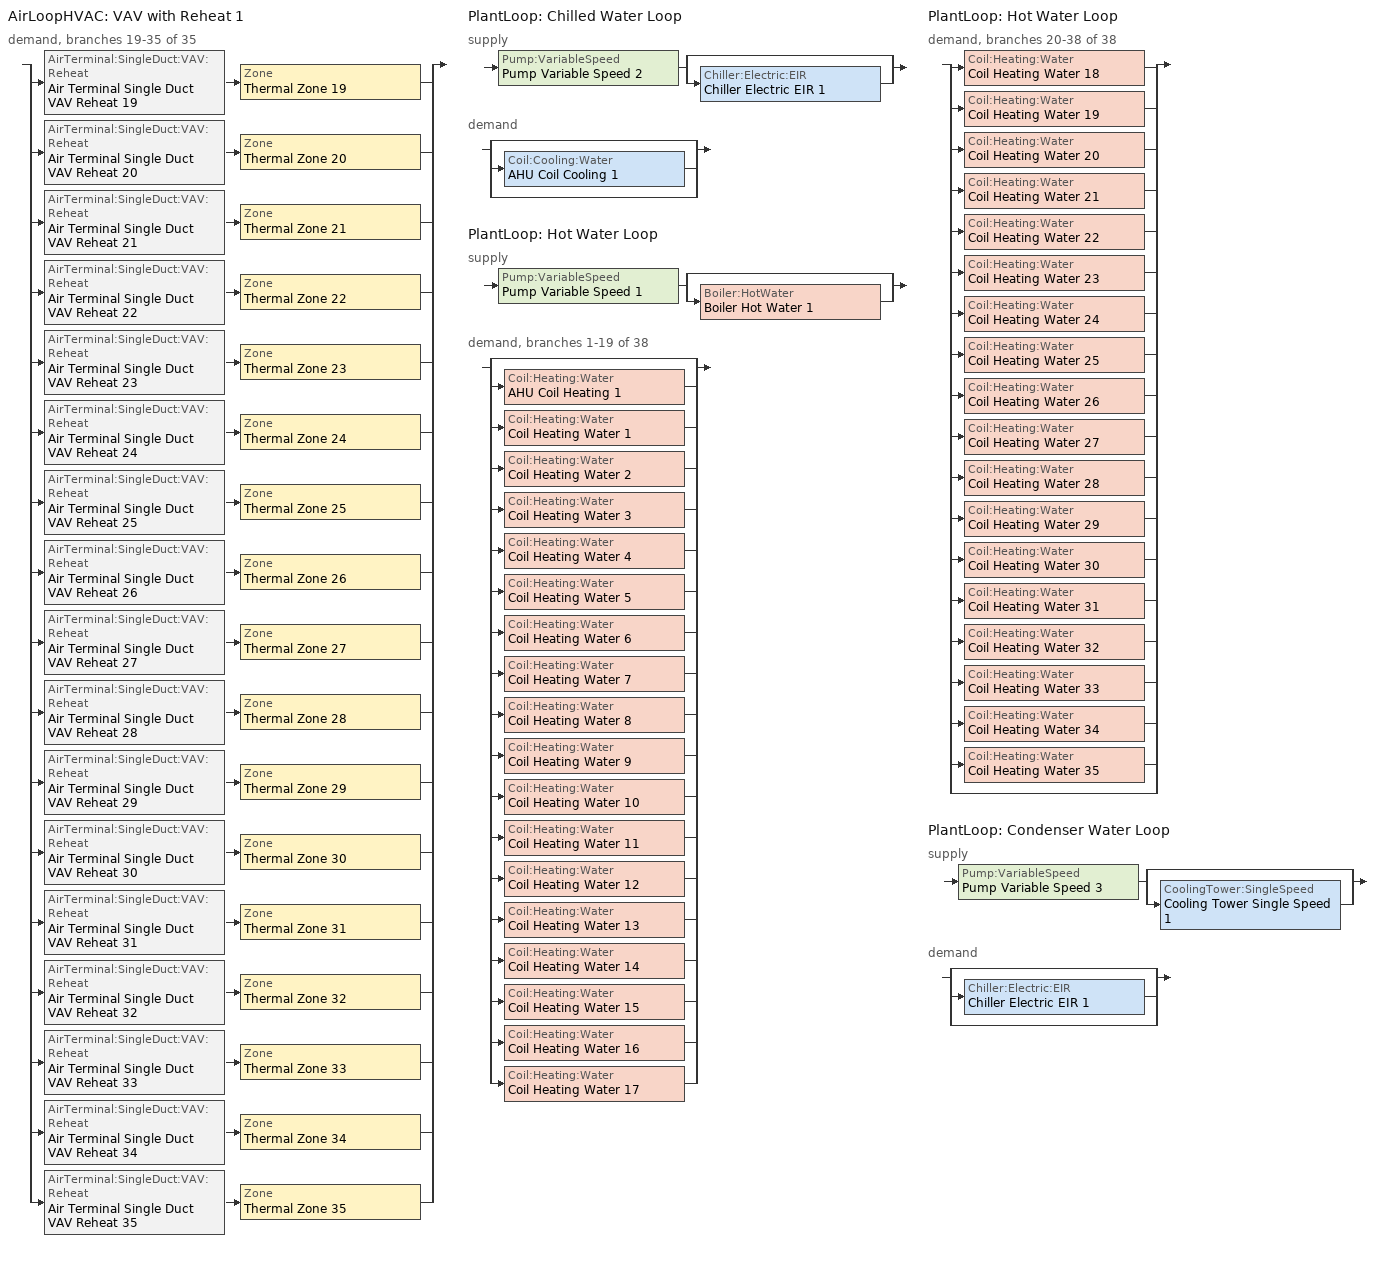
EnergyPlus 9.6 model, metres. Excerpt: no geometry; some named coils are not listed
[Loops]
AirLoopHVAC 'VAV with Reheat 1'
 demand, branches 19-35 of 35: split
  | AirTerminal:SingleDuct:VAV:Reheat 'Air Terminal Single Duct VAV Reheat 19' > Zone 'Thermal Zone 19'
  | AirTerminal:SingleDuct:VAV:Reheat 'Air Terminal Single Duct VAV Reheat 20' > Zone 'Thermal Zone 20'
  | AirTerminal:SingleDuct:VAV:Reheat 'Air Terminal Single Duct VAV Reheat 21' > Zone 'Thermal Zone 21'
  | AirTerminal:SingleDuct:VAV:Reheat 'Air Terminal Single Duct VAV Reheat 22' > Zone 'Thermal Zone 22'
  | AirTerminal:SingleDuct:VAV:Reheat 'Air Terminal Single Duct VAV Reheat 23' > Zone 'Thermal Zone 23'
  | AirTerminal:SingleDuct:VAV:Reheat 'Air Terminal Single Duct VAV Reheat 24' > Zone 'Thermal Zone 24'
  | AirTerminal:SingleDuct:VAV:Reheat 'Air Terminal Single Duct VAV Reheat 25' > Zone 'Thermal Zone 25'
  | AirTerminal:SingleDuct:VAV:Reheat 'Air Terminal Single Duct VAV Reheat 26' > Zone 'Thermal Zone 26'
  | AirTerminal:SingleDuct:VAV:Reheat 'Air Terminal Single Duct VAV Reheat 27' > Zone 'Thermal Zone 27'
  | AirTerminal:SingleDuct:VAV:Reheat 'Air Terminal Single Duct VAV Reheat 28' > Zone 'Thermal Zone 28'
  | AirTerminal:SingleDuct:VAV:Reheat 'Air Terminal Single Duct VAV Reheat 29' > Zone 'Thermal Zone 29'
  | AirTerminal:SingleDuct:VAV:Reheat 'Air Terminal Single Duct VAV Reheat 30' > Zone 'Thermal Zone 30'
  | AirTerminal:SingleDuct:VAV:Reheat 'Air Terminal Single Duct VAV Reheat 31' > Zone 'Thermal Zone 31'
  | AirTerminal:SingleDuct:VAV:Reheat 'Air Terminal Single Duct VAV Reheat 32' > Zone 'Thermal Zone 32'
  | AirTerminal:SingleDuct:VAV:Reheat 'Air Terminal Single Duct VAV Reheat 33' > Zone 'Thermal Zone 33'
  | AirTerminal:SingleDuct:VAV:Reheat 'Air Terminal Single Duct VAV Reheat 34' > Zone 'Thermal Zone 34'
  | AirTerminal:SingleDuct:VAV:Reheat 'Air Terminal Single Duct VAV Reheat 35' > Zone 'Thermal Zone 35'
PlantLoop 'Chilled Water Loop'
 supply: Pump:VariableSpeed 'Pump Variable Speed 2' > split
  | bypass
  | Chiller:Electric:EIR 'Chiller Electric EIR 1'
 demand: split
  | bypass
  | Coil:Cooling:Water 'AHU Coil Cooling 1'
  | bypass
PlantLoop 'Hot Water Loop'
 supply: Pump:VariableSpeed 'Pump Variable Speed 1' > split
  | bypass
  | Boiler:HotWater 'Boiler Hot Water 1'
 demand, branches 1-19 of 38: split
  | bypass
  | Coil:Heating:Water 'AHU Coil Heating 1'
  | Coil:Heating:Water 'Coil Heating Water 1'
  | Coil:Heating:Water 'Coil Heating Water 2'
  | Coil:Heating:Water 'Coil Heating Water 3'
  | Coil:Heating:Water 'Coil Heating Water 4'
  | Coil:Heating:Water 'Coil Heating Water 5'
  | Coil:Heating:Water 'Coil Heating Water 6'
  | Coil:Heating:Water 'Coil Heating Water 7'
  | Coil:Heating:Water 'Coil Heating Water 8'
  | Coil:Heating:Water 'Coil Heating Water 9'
  | Coil:Heating:Water 'Coil Heating Water 10'
  | Coil:Heating:Water 'Coil Heating Water 11'
  | Coil:Heating:Water 'Coil Heating Water 12'
  | Coil:Heating:Water 'Coil Heating Water 13'
  | Coil:Heating:Water 'Coil Heating Water 14'
  | Coil:Heating:Water 'Coil Heating Water 15'
  | Coil:Heating:Water 'Coil Heating Water 16'
  | Coil:Heating:Water 'Coil Heating Water 17'
PlantLoop 'Hot Water Loop'
 demand, branches 20-38 of 38: split
  | Coil:Heating:Water 'Coil Heating Water 18'
  | Coil:Heating:Water 'Coil Heating Water 19'
  | Coil:Heating:Water 'Coil Heating Water 20'
  | Coil:Heating:Water 'Coil Heating Water 21'
  | Coil:Heating:Water 'Coil Heating Water 22'
  | Coil:Heating:Water 'Coil Heating Water 23'
  | Coil:Heating:Water 'Coil Heating Water 24'
  | Coil:Heating:Water 'Coil Heating Water 25'
  | Coil:Heating:Water 'Coil Heating Water 26'
  | Coil:Heating:Water 'Coil Heating Water 27'
  | Coil:Heating:Water 'Coil Heating Water 28'
  | Coil:Heating:Water 'Coil Heating Water 29'
  | Coil:Heating:Water 'Coil Heating Water 30'
  | Coil:Heating:Water 'Coil Heating Water 31'
  | Coil:Heating:Water 'Coil Heating Water 32'
  | Coil:Heating:Water 'Coil Heating Water 33'
  | Coil:Heating:Water 'Coil Heating Water 34'
  | Coil:Heating:Water 'Coil Heating Water 35'
  | bypass
PlantLoop 'Condenser Water Loop'
 supply: Pump:VariableSpeed 'Pump Variable Speed 3' > split
  | bypass
  | CoolingTower:SingleSpeed 'Cooling Tower Single Speed 1'
 demand: split
  | bypass
  | Chiller:Electric:EIR 'Chiller Electric EIR 1'
  | bypass
[Coil:Heating:Water] Availability Schedule=Always On Discrete; U-Factor Times Area Value W/K=Autosize; Maximum Water Flow Rate m3/s=Autosize; Performance Input Method=UFactorTimesAreaAndDesignWaterFlowRate; Rated Capacity W=Autosize; Rated Inlet Water Temperature C=82.2; Rated Inlet Air Temperature C=16.6; Rated Outlet Water Temperature C=71.1; Rated Outlet Air Temperature C=32.2; Rated Ratio for Air and Water Convection=0.5
Coil Heating Water 1; Coil Heating Water 2; Coil Heating Water 3; Coil Heating Water 4; Coil Heating Water 5; Coil Heating Water 6; Coil Heating Water 7; Coil Heating Water 8; Coil Heating Water 9; Coil Heating Water 10; Coil Heating Water 11; Coil Heating Water 12; Coil Heating Water 13; Coil Heating Water 14; Coil Heating Water 15; Coil Heating Water 16; Coil Heating Water 17; Coil Heating Water 18; Coil Heating Water 19; Coil Heating Water 20; Coil Heating Water 21; Coil Heating Water 22; Coil Heating Water 23; Coil Heating Water 24; Coil Heating Water 25; Coil Heating Water 26; Coil Heating Water 27; Coil Heating Water 28; Coil Heating Water 29; Coil Heating Water 30; Coil Heating Water 31; Coil Heating Water 32; Coil Heating Water 33; Coil Heating Water 34; Coil Heating Water 35
[SetpointManager:Scheduled] Control Variable=Temperature
Name | Schedule | Setpoint Node or NodeList
Setpoint Manager Scheduled Chilled Water Duck | Chilled_Water_Temperature | Node Chilled Water Deck Supply
Setpoint Manager Scheduled Hot Water Duck | Hot_Water_Temperature | Node Hot Water Deck Supply
[ZoneControl:Thermostat] Temperature Difference Between Cutout And Setpoint deltaC=0
Name | Zone or ZoneList | Control Type Schedule | Control 1
Thermal Zone 19 Thermostat | Thermal Zone 19 | Thermal Zone 19 Thermostat Schedule | Thermostat Setpoint Dual Setpoint 19
Thermal Zone 20 Thermostat | Thermal Zone 20 | Thermal Zone 20 Thermostat Schedule | Thermostat Setpoint Dual Setpoint 20
Thermal Zone 21 Thermostat | Thermal Zone 21 | Thermal Zone 21 Thermostat Schedule | Thermostat Setpoint Dual Setpoint 21
Thermal Zone 22 Thermostat | Thermal Zone 22 | Thermal Zone 22 Thermostat Schedule | Thermostat Setpoint Dual Setpoint 22
Thermal Zone 23 Thermostat | Thermal Zone 23 | Thermal Zone 23 Thermostat Schedule | Thermostat Setpoint Dual Setpoint 23
Thermal Zone 24 Thermostat | Thermal Zone 24 | Thermal Zone 24 Thermostat Schedule | Thermostat Setpoint Dual Setpoint 24
Thermal Zone 25 Thermostat | Thermal Zone 25 | Thermal Zone 25 Thermostat Schedule | Thermostat Setpoint Dual Setpoint 25
Thermal Zone 26 Thermostat | Thermal Zone 26 | Thermal Zone 26 Thermostat Schedule | Thermostat Setpoint Dual Setpoint 26
Thermal Zone 27 Thermostat | Thermal Zone 27 | Thermal Zone 27 Thermostat Schedule | Thermostat Setpoint Dual Setpoint 27
Thermal Zone 28 Thermostat | Thermal Zone 28 | Thermal Zone 28 Thermostat Schedule | Thermostat Setpoint Dual Setpoint 28
Thermal Zone 29 Thermostat | Thermal Zone 29 | Thermal Zone 29 Thermostat Schedule | Thermostat Setpoint Dual Setpoint 29
Thermal Zone 30 Thermostat | Thermal Zone 30 | Thermal Zone 30 Thermostat Schedule | Thermostat Setpoint Dual Setpoint 30
Thermal Zone 31 Thermostat | Thermal Zone 31 | Thermal Zone 31 Thermostat Schedule | Thermostat Setpoint Dual Setpoint 31
Thermal Zone 32 Thermostat | Thermal Zone 32 | Thermal Zone 32 Thermostat Schedule | Thermostat Setpoint Dual Setpoint 32
Thermal Zone 33 Thermostat | Thermal Zone 33 | Thermal Zone 33 Thermostat Schedule | Thermostat Setpoint Dual Setpoint 33
Thermal Zone 34 Thermostat | Thermal Zone 34 | Thermal Zone 34 Thermostat Schedule | Thermostat Setpoint Dual Setpoint 34
Thermal Zone 35 Thermostat | Thermal Zone 35 | Thermal Zone 35 Thermostat Schedule | Thermostat Setpoint Dual Setpoint 35
[ThermostatSetpoint:DualSetpoint]
Name | Heating Setpoint Temperature Schedule | Cooling Setpoint Temperature Schedule
Thermostat Setpoint Dual Setpoint 19 | HtgSetp 19 | ClgSetp 19
Thermostat Setpoint Dual Setpoint 20 | HtgSetp 20 | ClgSetp 20
Thermostat Setpoint Dual Setpoint 21 | HtgSetp 21 | ClgSetp 21
Thermostat Setpoint Dual Setpoint 22 | HtgSetp 22 | ClgSetp 22
Thermostat Setpoint Dual Setpoint 23 | HtgSetp 23 | ClgSetp 23
Thermostat Setpoint Dual Setpoint 24 | HtgSetp 24 | ClgSetp 24
Thermostat Setpoint Dual Setpoint 25 | HtgSetp 25 | ClgSetp 25
Thermostat Setpoint Dual Setpoint 26 | HtgSetp 26 | ClgSetp 26
Thermostat Setpoint Dual Setpoint 27 | HtgSetp 27 | ClgSetp 27
Thermostat Setpoint Dual Setpoint 28 | HtgSetp 28 | ClgSetp 28
Thermostat Setpoint Dual Setpoint 29 | HtgSetp 29 | ClgSetp 29
Thermostat Setpoint Dual Setpoint 30 | HtgSetp 30 | ClgSetp 30
Thermostat Setpoint Dual Setpoint 31 | HtgSetp 31 | ClgSetp 31
Thermostat Setpoint Dual Setpoint 32 | HtgSetp 32 | ClgSetp 32
Thermostat Setpoint Dual Setpoint 33 | HtgSetp 33 | ClgSetp 33
Thermostat Setpoint Dual Setpoint 34 | HtgSetp 34 | ClgSetp 34
Thermostat Setpoint Dual Setpoint 35 | HtgSetp 35 | ClgSetp 35
[AirTerminal:SingleDuct:VAV:Reheat] Availability Schedule=Always On Discrete; Maximum Air Flow Rate m3/s=Autosize; Zone Minimum Air Flow Input Method=Constant; Constant Minimum Air Flow Fraction=0.3; Fixed Minimum Air Flow Rate m3/s=0; Maximum Hot Water or Steam Flow Rate m3/s=Autosize; Minimum Hot Water or Steam Flow Rate m3/s=0; Convergence Tolerance=0.001; Damper Heating Action=Normal; Maximum Flow per Zone Floor Area During Reheat m3/s-m2=Autocalculate; Maximum Flow Fraction During Reheat=Autocalculate; Maximum Reheat Air Temperature C=35
Name | Reheat Coil
Air Terminal Single Duct VAV Reheat 19 | Coil Heating Water 19
Air Terminal Single Duct VAV Reheat 20 | Coil Heating Water 20
Air Terminal Single Duct VAV Reheat 21 | Coil Heating Water 21
Air Terminal Single Duct VAV Reheat 22 | Coil Heating Water 22
Air Terminal Single Duct VAV Reheat 23 | Coil Heating Water 23
Air Terminal Single Duct VAV Reheat 24 | Coil Heating Water 24
Air Terminal Single Duct VAV Reheat 25 | Coil Heating Water 25
Air Terminal Single Duct VAV Reheat 26 | Coil Heating Water 26
Air Terminal Single Duct VAV Reheat 27 | Coil Heating Water 27
Air Terminal Single Duct VAV Reheat 28 | Coil Heating Water 28
Air Terminal Single Duct VAV Reheat 29 | Coil Heating Water 29
Air Terminal Single Duct VAV Reheat 30 | Coil Heating Water 30
Air Terminal Single Duct VAV Reheat 31 | Coil Heating Water 31
Air Terminal Single Duct VAV Reheat 32 | Coil Heating Water 32
Air Terminal Single Duct VAV Reheat 33 | Coil Heating Water 33
Air Terminal Single Duct VAV Reheat 34 | Coil Heating Water 34
Air Terminal Single Duct VAV Reheat 35 | Coil Heating Water 35
[Zone equipment]
Thermal Zone 19: Air Terminal Single Duct VAV Reheat 19
Thermal Zone 20: Air Terminal Single Duct VAV Reheat 20
Thermal Zone 21: Air Terminal Single Duct VAV Reheat 21
Thermal Zone 22: Air Terminal Single Duct VAV Reheat 22
Thermal Zone 23: Air Terminal Single Duct VAV Reheat 23
Thermal Zone 24: Air Terminal Single Duct VAV Reheat 24
Thermal Zone 25: Air Terminal Single Duct VAV Reheat 25
Thermal Zone 26: Air Terminal Single Duct VAV Reheat 26
Thermal Zone 27: Air Terminal Single Duct VAV Reheat 27
Thermal Zone 28: Air Terminal Single Duct VAV Reheat 28
Thermal Zone 29: Air Terminal Single Duct VAV Reheat 29
Thermal Zone 30: Air Terminal Single Duct VAV Reheat 30
Thermal Zone 31: Air Terminal Single Duct VAV Reheat 31
Thermal Zone 32: Air Terminal Single Duct VAV Reheat 32
Thermal Zone 33: Air Terminal Single Duct VAV Reheat 33
Thermal Zone 34: Air Terminal Single Duct VAV Reheat 34
Thermal Zone 35: Air Terminal Single Duct VAV Reheat 35
[Sizing:Zone] Zone Cooling Design Supply Air Temperature Input Method=SupplyAirTemperature; Zone Cooling Design Supply Air Temperature C=13; Zone Cooling Design Supply Air Temperature Difference deltaC=11.11; Zone Heating Design Supply Air Temperature Input Method=SupplyAirTemperature; Zone Heating Design Supply Air Temperature C=45; Zone Heating Design Supply Air Temperature Difference deltaC=11.11; Zone Cooling Design Supply Air Humidity Ratio kgWater/kgDryAir=0.0085; Zone Heating Design Supply Air Humidity Ratio kgWater/kgDryAir=0.008; Cooling Design Air Flow Method=DesignDay; Cooling Design Air Flow Rate m3/s=0; Cooling Minimum Air Flow per Zone Floor Area m3/s-m2=0.000762; Cooling Minimum Air Flow m3/s=0; Cooling Minimum Air Flow Fraction=0; Heating Design Air Flow Method=DesignDay; Heating Design Air Flow Rate m3/s=0; Heating Maximum Air Flow per Zone Floor Area m3/s-m2=0.002032; Heating Maximum Air Flow m3/s=0.141576; Heating Maximum Air Flow Fraction=0.3; Account for Dedicated Outdoor Air System=No
Name | Design Specification Outdoor Air Object
Thermal Zone 19 | Ventilation 19
Thermal Zone 20 | Ventilation 20
Thermal Zone 21 | Ventilation 21
Thermal Zone 22 | Ventilation 22
Thermal Zone 23 | Ventilation 23
Thermal Zone 24 | Ventilation 24
Thermal Zone 25 | Ventilation 25
Thermal Zone 26 | Ventilation 26
Thermal Zone 27 | Ventilation 27
Thermal Zone 28 | Ventilation 28
Thermal Zone 29 | Ventilation 29
Thermal Zone 30 | Ventilation 30
Thermal Zone 31 | Ventilation 31
Thermal Zone 32 | Ventilation 32
Thermal Zone 33 | Ventilation 33
Thermal Zone 34 | Ventilation 34
Thermal Zone 35 | Ventilation 35
[DesignSpecification:OutdoorAir] Outdoor Air Method=Sum; Outdoor Air Flow per Person m3/s-person=0; Outdoor Air Flow per Zone Floor Area m3/s-m2=0; Outdoor Air Flow per Zone m3/s=0; Outdoor Air Flow Air Changes per Hour 1/hr=1.2
Ventilation 19; Ventilation 20; Ventilation 21; Ventilation 22; Ventilation 23; Ventilation 24; Ventilation 25; Ventilation 26; Ventilation 27; Ventilation 28; Ventilation 29; Ventilation 30; Ventilation 31; Ventilation 32; Ventilation 33; Ventilation 34; Ventilation 35
[Chiller:Electric:EIR]
Chiller Electric EIR 1: Reference Capacity W=Autosize; Reference COP W/W=5.8; Reference Leaving Chilled Water Temperature C=6.67; Reference Entering Condenser Fluid Temperature C=29.4; Reference Chilled Water Flow Rate m3/s=Autosize; Reference Condenser Fluid Flow Rate m3/s=Autosize; Cooling Capacity Function of Temperature Curve=Curve Biquadratic 1; Electric Input to Cooling Output Ratio Function of Temperature Curve=Curve Biquadratic 2; Electric Input to Cooling Output Ratio Function of Part Load Ratio Curve=Curve Quadratic 1; Minimum Part Load Ratio=0.1; Maximum Part Load Ratio=1; Optimum Part Load Ratio=1; Minimum Unloading Ratio=0.2; Condenser Type=WaterCooled; Condenser Fan Power Ratio W/W=0; Fraction of Compressor Electric Consumption Rejected by Condenser=1; Leaving Chilled Water Lower Temperature Limit C=2; Chiller Flow Mode=NotModulated; Sizing Factor=1; Basin Heater Capacity W/K=0; Basin Heater Setpoint Temperature C=10; Condenser Heat Recovery Relative Capacity Fraction=1
[PlantEquipmentList]
Chilled Water Loop Cooling Equipment List: Chiller:Electric:EIR, Chiller Electric EIR 1
Hot Water Loop Heating Equipment List: Boiler:HotWater, Boiler Hot Water 1
Condenser Water Loop Cooling Equipment List: CoolingTower:SingleSpeed, Cooling Tower Single Speed 1
[PlantLoop] Fluid Type=Water; Load Distribution Scheme=Optimal; Plant Loop Demand Calculation Scheme=SingleSetpoint
Name | Plant Equipment Operation Scheme | Maximum Loop Temperature C | Minimum Loop Temperature C | Maximum Loop Flow Rate m3/s | Minimum Loop Flow Rate m3/s | Plant Loop Volume m3 | Maximum Loop Temperature | Minimum Loop Temperature | Maximum Loop Flow Rate | Minimum Loop Flow Rate | Plant Loop Volume
Chilled Water Loop | Chilled Water Loop Operation Schemes | 100 | 0 | Autosize | 0 | Autocalculate
Hot Water Loop | Hot Water Loop Operation Schemes |  |  |  |  |  | 100 | 0 | Autosize | 0 | Autocalculate
Condenser Water Loop | Condenser Water Loop Operation Schemes |  |  |  |  |  | 100 | 0 | Autosize | 0 | Autocalculate
[Sizing:Plant] Sizing Option=NonCoincident; Zone Timesteps in Averaging Window=1; Coincident Sizing Factor Mode=None
Name | Loop Type | Design Loop Exit Temperature C | Loop Design Temperature Difference deltaC | Design Loop Exit Temperature | Loop Design Temperature Difference
Chilled Water Loop | Cooling | 6 | 6.5
Hot Water Loop | Heating |  |  | 65 | 10
Condenser Water Loop | Condenser |  |  | 29.4 | 5.6
[Pump:VariableSpeed] Design Maximum Flow Rate m3/s=Autosize; Design Pump Head Pa=245000; Design Power Consumption W=Autosize; Fraction of Motor Inefficiencies to Fluid Stream=0; Coefficient 1 of the Part Load Performance Curve=0; Coefficient 2 of the Part Load Performance Curve=1; Coefficient 3 of the Part Load Performance Curve=0; Coefficient 4 of the Part Load Performance Curve=0; Pump Control Type=Intermittent; Skin Loss Radiative Fraction=0.5; Design Power Sizing Method=PowerPerFlowPerPressure; Design Minimum Flow Rate Fraction=0
Name | Motor Efficiency | Design Minimum Flow Rate m3/s | Design Electric Power per Unit Flow Rate W/(m3/s) | Design Shaft Power per Unit Flow Rate per Unit Head W/((m3/s)-Pa) | Design Minimum Flow Rate | Design Electric Power per Unit Flow Rate | Design Shaft Power per Unit Flow Rate per Unit Head
Pump Variable Speed 2 | 0.82 | 0 | 348701.1 | 1.28205
Pump Variable Speed 1 | 0.85 |  |  |  | 0 | 348701.1 | 1.28205
Pump Variable Speed 3 | 0.82 |  |  |  | 0 | 348701.1 | 1.28205
[PlantEquipmentOperationSchemes] Control Scheme Schedule Name 1=Always On Discrete
Name | Control Scheme Object Type 1 | Control Scheme Name 1
Chilled Water Loop Operation Schemes | PlantEquipmentOperation:CoolingLoad | Chilled Water Loop Cooling Operation Scheme
Hot Water Loop Operation Schemes | PlantEquipmentOperation:HeatingLoad | Hot Water Loop Heating Operation Scheme
Condenser Water Loop Operation Schemes | PlantEquipmentOperation:CoolingLoad | Condenser Water Loop Cooling Operation Scheme
[PlantEquipmentOperation:CoolingLoad] Load Range Lower Limit 1=0; Load Range Upper Limit 1=1000000000
Name | Range Equipment List Name 1
Chilled Water Loop Cooling Operation Scheme | Chilled Water Loop Cooling Equipment List
Condenser Water Loop Cooling Operation Scheme | Condenser Water Loop Cooling Equipment List
[Boiler:HotWater]
Boiler Hot Water 1: Fuel Type=NaturalGas; Nominal Capacity W=Autosize; Nominal Thermal Efficiency=0.82; Efficiency Curve Temperature Evaluation Variable=LeavingBoiler; Normalized Boiler Efficiency Curve=Boiler Efficiency; Design Water Flow Rate m3/s=Autosize; Minimum Part Load Ratio=0; Maximum Part Load Ratio=1; Optimum Part Load Ratio=1; Water Outlet Upper Temperature Limit C=99; Boiler Flow Mode=NotModulated; Parasitic Electric Load W=0; Sizing Factor=1
[PlantEquipmentOperation:HeatingLoad]
Hot Water Loop Heating Operation Scheme: Load Range Lower Limit 1=0; Load Range Upper Limit 1=1000000000; Range Equipment List Name 1=Hot Water Loop Heating Equipment List
[CoolingTower:SingleSpeed]
Cooling Tower Single Speed 1: Design Water Flow Rate m3/s=Autosize; Design Air Flow Rate m3/s=Autosize; Design Fan Power W=Autosize; Design U-Factor Times Area Value W/K=Autosize; Free Convection Regime Air Flow Rate m3/s=Autosize; Free Convection Regime Air Flow Rate Sizing Factor=0.1; Free Convection Regime U-Factor Times Area Value W/K=Autosize; Free Convection U-Factor Times Area Value Sizing Factor=0.1; Performance Input Method=UFactorTimesAreaAndDesignWaterFlowRate; Heat Rejection Capacity and Nominal Capacity Sizing Ratio=1.25; Nominal Capacity W=850000; Free Convection Capacity W=0; Free Convection Nominal Capacity Sizing Factor=0.1; Design Inlet Air Dry-Bulb Temperature C=25.6; Design Inlet Air Wet-Bulb Temperature C=25.6; Design Approach Temperature deltaC=Autosize; Design Range Temperature deltaC=Autosize; Basin Heater Capacity W/K=0; Basin Heater Setpoint Temperature C=2; Evaporation Loss Mode=LossFactor; Evaporation Loss Factor percent/K=0.2; Drift Loss Percent percent=0.008; Blowdown Calculation Mode=ConcentrationRatio; Blowdown Concentration Ratio=3; Capacity Control=FanCycling; Number of Cells=1; Cell Control=MinimalCell; Cell Minimum  Water Flow Rate Fraction=0.33; Cell Maximum Water Flow Rate Fraction=2.5; Sizing Factor=1
[SetpointManager:FollowOutdoorAirTemperature]
Setpoint Manager Follow Outdoor Air Temperature 1: Control Variable=Temperature; Reference Temperature Type=OutdoorAirWetBulb; Offset Temperature Difference=1.5; Maximum Setpoint Temperature=80; Minimum Setpoint Temperature=6; Setpoint Node or NodeList=Node Condenser Water Deck Supply
[Schedule:Day:Interval]
HtgSetp Summer Design Day 19; HtgSetp Summer Design Day 20; HtgSetp Summer Design Day 21; HtgSetp Summer Design Day 22; HtgSetp Summer Design Day 23; HtgSetp Summer Design Day 24; HtgSetp Summer Design Day 25; HtgSetp Summer Design Day 26; HtgSetp Summer Design Day 27; HtgSetp Summer Design Day 28; HtgSetp Summer Design Day 29; HtgSetp Summer Design Day 30; HtgSetp Summer Design Day 31; HtgSetp Summer Design Day 32; HtgSetp Summer Design Day 33; HtgSetp Summer Design Day 34; HtgSetp Summer Design Day 35: No, 24:00, 15.6
HtgSetp Winter Design Day 19; HtgSetp Winter Design Day 20; HtgSetp Winter Design Day 21; HtgSetp Winter Design Day 22; HtgSetp Winter Design Day 23; HtgSetp Winter Design Day 24; HtgSetp Winter Design Day 25; HtgSetp Winter Design Day 26; HtgSetp Winter Design Day 27; HtgSetp Winter Design Day 28; HtgSetp Winter Design Day 29; HtgSetp Winter Design Day 30; HtgSetp Winter Design Day 31; HtgSetp Winter Design Day 32; HtgSetp Winter Design Day 33; HtgSetp Winter Design Day 34; HtgSetp Winter Design Day 35: No, 24:00, 21
ClgSetp Summer Design Day 19; ClgSetp Summer Design Day 20; ClgSetp Summer Design Day 21; ClgSetp Summer Design Day 22; ClgSetp Summer Design Day 23; ClgSetp Summer Design Day 24; ClgSetp Summer Design Day 25; ClgSetp Summer Design Day 26; ClgSetp Summer Design Day 27; ClgSetp Summer Design Day 28; ClgSetp Summer Design Day 29; ClgSetp Summer Design Day 30; ClgSetp Summer Design Day 31; ClgSetp Summer Design Day 32; ClgSetp Summer Design Day 33; ClgSetp Summer Design Day 34; ClgSetp Summer Design Day 35: No, 06:00, 26.7, 22:00, 24, 24:00, 26.7
ClgSetp Winter Design Day 19; ClgSetp Winter Design Day 20; ClgSetp Winter Design Day 21; ClgSetp Winter Design Day 22; ClgSetp Winter Design Day 23; ClgSetp Winter Design Day 24; ClgSetp Winter Design Day 25; ClgSetp Winter Design Day 26; ClgSetp Winter Design Day 27; ClgSetp Winter Design Day 28; ClgSetp Winter Design Day 29; ClgSetp Winter Design Day 30; ClgSetp Winter Design Day 31; ClgSetp Winter Design Day 32; ClgSetp Winter Design Day 33; ClgSetp Winter Design Day 34; ClgSetp Winter Design Day 35: No, 24:00, 26.7
ClgSetp Default Schedule 19; ClgSetp Default Schedule 20; ClgSetp Default Schedule 21; ClgSetp Default Schedule 22; ClgSetp Default Schedule 23; ClgSetp Default Schedule 24; ClgSetp Default Schedule 25; ClgSetp Default Schedule 26; ClgSetp Default Schedule 27; ClgSetp Default Schedule 28; ClgSetp Default Schedule 29; ClgSetp Default Schedule 30; ClgSetp Default Schedule 31; ClgSetp Default Schedule 32; ClgSetp Default Schedule 33; ClgSetp Default Schedule 34; ClgSetp Default Schedule 35: Temperature 37, No, 01:00, 28, 02:00, 28, 03:00, 28, 04:00, 28, 05:00, 28, 06:00, 28, 07:00, 28, 08:00, 28, 09:00, 24, 10:00, 24, 11:00, 24, 12:00, 24, 13:00, 24, 14:00, 24, 15:00, 24, 16:00, 24, 17:00, 24, 18:00, 24, 19:00, 24, 20:00, 28, 21:00, 28, 22:00, 28, 23:00, 28, 24:00, 28
HtgSetp Default Schedule 19; HtgSetp Default Schedule 20; HtgSetp Default Schedule 21; HtgSetp Default Schedule 22; HtgSetp Default Schedule 23; HtgSetp Default Schedule 24; HtgSetp Default Schedule 25; HtgSetp Default Schedule 26; HtgSetp Default Schedule 27; HtgSetp Default Schedule 28; HtgSetp Default Schedule 29; HtgSetp Default Schedule 30; HtgSetp Default Schedule 31; HtgSetp Default Schedule 32; HtgSetp Default Schedule 33; HtgSetp Default Schedule 34; HtgSetp Default Schedule 35: Temperature 36, No, 01:00, 18, 02:00, 18, 03:00, 18, 04:00, 18, 05:00, 18, 06:00, 18, 07:00, 18, 08:00, 18, 09:00, 21, 10:00, 21, 11:00, 21, 12:00, 21, 13:00, 21, 14:00, 21, 15:00, 21, 16:00, 21, 17:00, 21, 18:00, 21, 19:00, 21, 20:00, 18, 21:00, 18, 22:00, 18, 23:00, 18, 24:00, 18
Chilled_Water_Temperature_Default; Chilled_Water_Temperature_Summer_Design_Day; Chilled_Water_Temperature_Winter_Design_Day: No, 24:00, 6
Hot_Water_Temperature_Default; Hot_Water_Temperature_Summer_Design_Day; Hot_Water_Temperature_Winter_Design_Day: No, 24:00, 65
[Schedule:Week:Daily]
HtgSetp 19 Week Rule - Jan1-Dec31: HtgSetp Default Schedule 19, HtgSetp Default Schedule 19, HtgSetp Default Schedule 19, HtgSetp Default Schedule 19, HtgSetp Default Schedule 19, HtgSetp Default Schedule 19, HtgSetp Default Schedule 19, HtgSetp Default Schedule 19, HtgSetp Summer Design Day 19, HtgSetp Winter Design Day 19, HtgSetp Default Schedule 19, HtgSetp Default Schedule 19
ClgSetp 19 Week Rule - Jan1-Dec31: ClgSetp Default Schedule 19, ClgSetp Default Schedule 19, ClgSetp Default Schedule 19, ClgSetp Default Schedule 19, ClgSetp Default Schedule 19, ClgSetp Default Schedule 19, ClgSetp Default Schedule 19, ClgSetp Default Schedule 19, ClgSetp Summer Design Day 19, ClgSetp Winter Design Day 19, ClgSetp Default Schedule 19, ClgSetp Default Schedule 19
HtgSetp 20 Week Rule - Jan1-Dec31: HtgSetp Default Schedule 20, HtgSetp Default Schedule 20, HtgSetp Default Schedule 20, HtgSetp Default Schedule 20, HtgSetp Default Schedule 20, HtgSetp Default Schedule 20, HtgSetp Default Schedule 20, HtgSetp Default Schedule 20, HtgSetp Summer Design Day 20, HtgSetp Winter Design Day 20, HtgSetp Default Schedule 20, HtgSetp Default Schedule 20
ClgSetp 20 Week Rule - Jan1-Dec31: ClgSetp Default Schedule 20, ClgSetp Default Schedule 20, ClgSetp Default Schedule 20, ClgSetp Default Schedule 20, ClgSetp Default Schedule 20, ClgSetp Default Schedule 20, ClgSetp Default Schedule 20, ClgSetp Default Schedule 20, ClgSetp Summer Design Day 20, ClgSetp Winter Design Day 20, ClgSetp Default Schedule 20, ClgSetp Default Schedule 20
HtgSetp 21 Week Rule - Jan1-Dec31: HtgSetp Default Schedule 21, HtgSetp Default Schedule 21, HtgSetp Default Schedule 21, HtgSetp Default Schedule 21, HtgSetp Default Schedule 21, HtgSetp Default Schedule 21, HtgSetp Default Schedule 21, HtgSetp Default Schedule 21, HtgSetp Summer Design Day 21, HtgSetp Winter Design Day 21, HtgSetp Default Schedule 21, HtgSetp Default Schedule 21
ClgSetp 21 Week Rule - Jan1-Dec31: ClgSetp Default Schedule 21, ClgSetp Default Schedule 21, ClgSetp Default Schedule 21, ClgSetp Default Schedule 21, ClgSetp Default Schedule 21, ClgSetp Default Schedule 21, ClgSetp Default Schedule 21, ClgSetp Default Schedule 21, ClgSetp Summer Design Day 21, ClgSetp Winter Design Day 21, ClgSetp Default Schedule 21, ClgSetp Default Schedule 21
HtgSetp 22 Week Rule - Jan1-Dec31: HtgSetp Default Schedule 22, HtgSetp Default Schedule 22, HtgSetp Default Schedule 22, HtgSetp Default Schedule 22, HtgSetp Default Schedule 22, HtgSetp Default Schedule 22, HtgSetp Default Schedule 22, HtgSetp Default Schedule 22, HtgSetp Summer Design Day 22, HtgSetp Winter Design Day 22, HtgSetp Default Schedule 22, HtgSetp Default Schedule 22
ClgSetp 22 Week Rule - Jan1-Dec31: ClgSetp Default Schedule 22, ClgSetp Default Schedule 22, ClgSetp Default Schedule 22, ClgSetp Default Schedule 22, ClgSetp Default Schedule 22, ClgSetp Default Schedule 22, ClgSetp Default Schedule 22, ClgSetp Default Schedule 22, ClgSetp Summer Design Day 22, ClgSetp Winter Design Day 22, ClgSetp Default Schedule 22, ClgSetp Default Schedule 22
HtgSetp 23 Week Rule - Jan1-Dec31: HtgSetp Default Schedule 23, HtgSetp Default Schedule 23, HtgSetp Default Schedule 23, HtgSetp Default Schedule 23, HtgSetp Default Schedule 23, HtgSetp Default Schedule 23, HtgSetp Default Schedule 23, HtgSetp Default Schedule 23, HtgSetp Summer Design Day 23, HtgSetp Winter Design Day 23, HtgSetp Default Schedule 23, HtgSetp Default Schedule 23
ClgSetp 23 Week Rule - Jan1-Dec31: ClgSetp Default Schedule 23, ClgSetp Default Schedule 23, ClgSetp Default Schedule 23, ClgSetp Default Schedule 23, ClgSetp Default Schedule 23, ClgSetp Default Schedule 23, ClgSetp Default Schedule 23, ClgSetp Default Schedule 23, ClgSetp Summer Design Day 23, ClgSetp Winter Design Day 23, ClgSetp Default Schedule 23, ClgSetp Default Schedule 23
HtgSetp 24 Week Rule - Jan1-Dec31: HtgSetp Default Schedule 24, HtgSetp Default Schedule 24, HtgSetp Default Schedule 24, HtgSetp Default Schedule 24, HtgSetp Default Schedule 24, HtgSetp Default Schedule 24, HtgSetp Default Schedule 24, HtgSetp Default Schedule 24, HtgSetp Summer Design Day 24, HtgSetp Winter Design Day 24, HtgSetp Default Schedule 24, HtgSetp Default Schedule 24
ClgSetp 24 Week Rule - Jan1-Dec31: ClgSetp Default Schedule 24, ClgSetp Default Schedule 24, ClgSetp Default Schedule 24, ClgSetp Default Schedule 24, ClgSetp Default Schedule 24, ClgSetp Default Schedule 24, ClgSetp Default Schedule 24, ClgSetp Default Schedule 24, ClgSetp Summer Design Day 24, ClgSetp Winter Design Day 24, ClgSetp Default Schedule 24, ClgSetp Default Schedule 24
HtgSetp 25 Week Rule - Jan1-Dec31: HtgSetp Default Schedule 25, HtgSetp Default Schedule 25, HtgSetp Default Schedule 25, HtgSetp Default Schedule 25, HtgSetp Default Schedule 25, HtgSetp Default Schedule 25, HtgSetp Default Schedule 25, HtgSetp Default Schedule 25, HtgSetp Summer Design Day 25, HtgSetp Winter Design Day 25, HtgSetp Default Schedule 25, HtgSetp Default Schedule 25
ClgSetp 25 Week Rule - Jan1-Dec31: ClgSetp Default Schedule 25, ClgSetp Default Schedule 25, ClgSetp Default Schedule 25, ClgSetp Default Schedule 25, ClgSetp Default Schedule 25, ClgSetp Default Schedule 25, ClgSetp Default Schedule 25, ClgSetp Default Schedule 25, ClgSetp Summer Design Day 25, ClgSetp Winter Design Day 25, ClgSetp Default Schedule 25, ClgSetp Default Schedule 25
HtgSetp 26 Week Rule - Jan1-Dec31: HtgSetp Default Schedule 26, HtgSetp Default Schedule 26, HtgSetp Default Schedule 26, HtgSetp Default Schedule 26, HtgSetp Default Schedule 26, HtgSetp Default Schedule 26, HtgSetp Default Schedule 26, HtgSetp Default Schedule 26, HtgSetp Summer Design Day 26, HtgSetp Winter Design Day 26, HtgSetp Default Schedule 26, HtgSetp Default Schedule 26
ClgSetp 26 Week Rule - Jan1-Dec31: ClgSetp Default Schedule 26, ClgSetp Default Schedule 26, ClgSetp Default Schedule 26, ClgSetp Default Schedule 26, ClgSetp Default Schedule 26, ClgSetp Default Schedule 26, ClgSetp Default Schedule 26, ClgSetp Default Schedule 26, ClgSetp Summer Design Day 26, ClgSetp Winter Design Day 26, ClgSetp Default Schedule 26, ClgSetp Default Schedule 26
HtgSetp 27 Week Rule - Jan1-Dec31: HtgSetp Default Schedule 27, HtgSetp Default Schedule 27, HtgSetp Default Schedule 27, HtgSetp Default Schedule 27, HtgSetp Default Schedule 27, HtgSetp Default Schedule 27, HtgSetp Default Schedule 27, HtgSetp Default Schedule 27, HtgSetp Summer Design Day 27, HtgSetp Winter Design Day 27, HtgSetp Default Schedule 27, HtgSetp Default Schedule 27
ClgSetp 27 Week Rule - Jan1-Dec31: ClgSetp Default Schedule 27, ClgSetp Default Schedule 27, ClgSetp Default Schedule 27, ClgSetp Default Schedule 27, ClgSetp Default Schedule 27, ClgSetp Default Schedule 27, ClgSetp Default Schedule 27, ClgSetp Default Schedule 27, ClgSetp Summer Design Day 27, ClgSetp Winter Design Day 27, ClgSetp Default Schedule 27, ClgSetp Default Schedule 27
HtgSetp 28 Week Rule - Jan1-Dec31: HtgSetp Default Schedule 28, HtgSetp Default Schedule 28, HtgSetp Default Schedule 28, HtgSetp Default Schedule 28, HtgSetp Default Schedule 28, HtgSetp Default Schedule 28, HtgSetp Default Schedule 28, HtgSetp Default Schedule 28, HtgSetp Summer Design Day 28, HtgSetp Winter Design Day 28, HtgSetp Default Schedule 28, HtgSetp Default Schedule 28
ClgSetp 28 Week Rule - Jan1-Dec31: ClgSetp Default Schedule 28, ClgSetp Default Schedule 28, ClgSetp Default Schedule 28, ClgSetp Default Schedule 28, ClgSetp Default Schedule 28, ClgSetp Default Schedule 28, ClgSetp Default Schedule 28, ClgSetp Default Schedule 28, ClgSetp Summer Design Day 28, ClgSetp Winter Design Day 28, ClgSetp Default Schedule 28, ClgSetp Default Schedule 28
HtgSetp 29 Week Rule - Jan1-Dec31: HtgSetp Default Schedule 29, HtgSetp Default Schedule 29, HtgSetp Default Schedule 29, HtgSetp Default Schedule 29, HtgSetp Default Schedule 29, HtgSetp Default Schedule 29, HtgSetp Default Schedule 29, HtgSetp Default Schedule 29, HtgSetp Summer Design Day 29, HtgSetp Winter Design Day 29, HtgSetp Default Schedule 29, HtgSetp Default Schedule 29
ClgSetp 29 Week Rule - Jan1-Dec31: ClgSetp Default Schedule 29, ClgSetp Default Schedule 29, ClgSetp Default Schedule 29, ClgSetp Default Schedule 29, ClgSetp Default Schedule 29, ClgSetp Default Schedule 29, ClgSetp Default Schedule 29, ClgSetp Default Schedule 29, ClgSetp Summer Design Day 29, ClgSetp Winter Design Day 29, ClgSetp Default Schedule 29, ClgSetp Default Schedule 29
HtgSetp 30 Week Rule - Jan1-Dec31: HtgSetp Default Schedule 30, HtgSetp Default Schedule 30, HtgSetp Default Schedule 30, HtgSetp Default Schedule 30, HtgSetp Default Schedule 30, HtgSetp Default Schedule 30, HtgSetp Default Schedule 30, HtgSetp Default Schedule 30, HtgSetp Summer Design Day 30, HtgSetp Winter Design Day 30, HtgSetp Default Schedule 30, HtgSetp Default Schedule 30
ClgSetp 30 Week Rule - Jan1-Dec31: ClgSetp Default Schedule 30, ClgSetp Default Schedule 30, ClgSetp Default Schedule 30, ClgSetp Default Schedule 30, ClgSetp Default Schedule 30, ClgSetp Default Schedule 30, ClgSetp Default Schedule 30, ClgSetp Default Schedule 30, ClgSetp Summer Design Day 30, ClgSetp Winter Design Day 30, ClgSetp Default Schedule 30, ClgSetp Default Schedule 30
HtgSetp 31 Week Rule - Jan1-Dec31: HtgSetp Default Schedule 31, HtgSetp Default Schedule 31, HtgSetp Default Schedule 31, HtgSetp Default Schedule 31, HtgSetp Default Schedule 31, HtgSetp Default Schedule 31, HtgSetp Default Schedule 31, HtgSetp Default Schedule 31, HtgSetp Summer Design Day 31, HtgSetp Winter Design Day 31, HtgSetp Default Schedule 31, HtgSetp Default Schedule 31
ClgSetp 31 Week Rule - Jan1-Dec31: ClgSetp Default Schedule 31, ClgSetp Default Schedule 31, ClgSetp Default Schedule 31, ClgSetp Default Schedule 31, ClgSetp Default Schedule 31, ClgSetp Default Schedule 31, ClgSetp Default Schedule 31, ClgSetp Default Schedule 31, ClgSetp Summer Design Day 31, ClgSetp Winter Design Day 31, ClgSetp Default Schedule 31, ClgSetp Default Schedule 31
HtgSetp 32 Week Rule - Jan1-Dec31: HtgSetp Default Schedule 32, HtgSetp Default Schedule 32, HtgSetp Default Schedule 32, HtgSetp Default Schedule 32, HtgSetp Default Schedule 32, HtgSetp Default Schedule 32, HtgSetp Default Schedule 32, HtgSetp Default Schedule 32, HtgSetp Summer Design Day 32, HtgSetp Winter Design Day 32, HtgSetp Default Schedule 32, HtgSetp Default Schedule 32
ClgSetp 32 Week Rule - Jan1-Dec31: ClgSetp Default Schedule 32, ClgSetp Default Schedule 32, ClgSetp Default Schedule 32, ClgSetp Default Schedule 32, ClgSetp Default Schedule 32, ClgSetp Default Schedule 32, ClgSetp Default Schedule 32, ClgSetp Default Schedule 32, ClgSetp Summer Design Day 32, ClgSetp Winter Design Day 32, ClgSetp Default Schedule 32, ClgSetp Default Schedule 32
HtgSetp 33 Week Rule - Jan1-Dec31: HtgSetp Default Schedule 33, HtgSetp Default Schedule 33, HtgSetp Default Schedule 33, HtgSetp Default Schedule 33, HtgSetp Default Schedule 33, HtgSetp Default Schedule 33, HtgSetp Default Schedule 33, HtgSetp Default Schedule 33, HtgSetp Summer Design Day 33, HtgSetp Winter Design Day 33, HtgSetp Default Schedule 33, HtgSetp Default Schedule 33
ClgSetp 33 Week Rule - Jan1-Dec31: ClgSetp Default Schedule 33, ClgSetp Default Schedule 33, ClgSetp Default Schedule 33, ClgSetp Default Schedule 33, ClgSetp Default Schedule 33, ClgSetp Default Schedule 33, ClgSetp Default Schedule 33, ClgSetp Default Schedule 33, ClgSetp Summer Design Day 33, ClgSetp Winter Design Day 33, ClgSetp Default Schedule 33, ClgSetp Default Schedule 33
HtgSetp 34 Week Rule - Jan1-Dec31: HtgSetp Default Schedule 34, HtgSetp Default Schedule 34, HtgSetp Default Schedule 34, HtgSetp Default Schedule 34, HtgSetp Default Schedule 34, HtgSetp Default Schedule 34, HtgSetp Default Schedule 34, HtgSetp Default Schedule 34, HtgSetp Summer Design Day 34, HtgSetp Winter Design Day 34, HtgSetp Default Schedule 34, HtgSetp Default Schedule 34
ClgSetp 34 Week Rule - Jan1-Dec31: ClgSetp Default Schedule 34, ClgSetp Default Schedule 34, ClgSetp Default Schedule 34, ClgSetp Default Schedule 34, ClgSetp Default Schedule 34, ClgSetp Default Schedule 34, ClgSetp Default Schedule 34, ClgSetp Default Schedule 34, ClgSetp Summer Design Day 34, ClgSetp Winter Design Day 34, ClgSetp Default Schedule 34, ClgSetp Default Schedule 34
HtgSetp 35 Week Rule - Jan1-Dec31: HtgSetp Default Schedule 35, HtgSetp Default Schedule 35, HtgSetp Default Schedule 35, HtgSetp Default Schedule 35, HtgSetp Default Schedule 35, HtgSetp Default Schedule 35, HtgSetp Default Schedule 35, HtgSetp Default Schedule 35, HtgSetp Summer Design Day 35, HtgSetp Winter Design Day 35, HtgSetp Default Schedule 35, HtgSetp Default Schedule 35
ClgSetp 35 Week Rule - Jan1-Dec31: ClgSetp Default Schedule 35, ClgSetp Default Schedule 35, ClgSetp Default Schedule 35, ClgSetp Default Schedule 35, ClgSetp Default Schedule 35, ClgSetp Default Schedule 35, ClgSetp Default Schedule 35, ClgSetp Default Schedule 35, ClgSetp Summer Design Day 35, ClgSetp Winter Design Day 35, ClgSetp Default Schedule 35, ClgSetp Default Schedule 35
Chilled_Water_Temperature Week Rule - Jan1-Dec31: Chilled_Water_Temperature_Default, Chilled_Water_Temperature_Default, Chilled_Water_Temperature_Default, Chilled_Water_Temperature_Default, Chilled_Water_Temperature_Default, Chilled_Water_Temperature_Default, Chilled_Water_Temperature_Default, Chilled_Water_Temperature_Default, Chilled_Water_Temperature_Summer_Design_Day, Chilled_Water_Temperature_Winter_Design_Day, Chilled_Water_Temperature_Default, Chilled_Water_Temperature_Default
Hot_Water_Temperature Week Rule - Jan1-Dec31: Hot_Water_Temperature_Default, Hot_Water_Temperature_Default, Hot_Water_Temperature_Default, Hot_Water_Temperature_Default, Hot_Water_Temperature_Default, Hot_Water_Temperature_Default, Hot_Water_Temperature_Default, Hot_Water_Temperature_Default, Hot_Water_Temperature_Summer_Design_Day, Hot_Water_Temperature_Winter_Design_Day, Hot_Water_Temperature_Default, Hot_Water_Temperature_Default
[Schedule:Year]
HtgSetp 19: HtgSetp 19 Week Rule - Jan1-Dec31, 1, 1, 12, 31
ClgSetp 19: ClgSetp 19 Week Rule - Jan1-Dec31, 1, 1, 12, 31
HtgSetp 20: HtgSetp 20 Week Rule - Jan1-Dec31, 1, 1, 12, 31
ClgSetp 20: ClgSetp 20 Week Rule - Jan1-Dec31, 1, 1, 12, 31
HtgSetp 21: HtgSetp 21 Week Rule - Jan1-Dec31, 1, 1, 12, 31
ClgSetp 21: ClgSetp 21 Week Rule - Jan1-Dec31, 1, 1, 12, 31
HtgSetp 22: HtgSetp 22 Week Rule - Jan1-Dec31, 1, 1, 12, 31
ClgSetp 22: ClgSetp 22 Week Rule - Jan1-Dec31, 1, 1, 12, 31
HtgSetp 23: HtgSetp 23 Week Rule - Jan1-Dec31, 1, 1, 12, 31
ClgSetp 23: ClgSetp 23 Week Rule - Jan1-Dec31, 1, 1, 12, 31
HtgSetp 24: HtgSetp 24 Week Rule - Jan1-Dec31, 1, 1, 12, 31
ClgSetp 24: ClgSetp 24 Week Rule - Jan1-Dec31, 1, 1, 12, 31
HtgSetp 25: HtgSetp 25 Week Rule - Jan1-Dec31, 1, 1, 12, 31
ClgSetp 25: ClgSetp 25 Week Rule - Jan1-Dec31, 1, 1, 12, 31
HtgSetp 26: HtgSetp 26 Week Rule - Jan1-Dec31, 1, 1, 12, 31
ClgSetp 26: ClgSetp 26 Week Rule - Jan1-Dec31, 1, 1, 12, 31
HtgSetp 27: HtgSetp 27 Week Rule - Jan1-Dec31, 1, 1, 12, 31
ClgSetp 27: ClgSetp 27 Week Rule - Jan1-Dec31, 1, 1, 12, 31
HtgSetp 28: HtgSetp 28 Week Rule - Jan1-Dec31, 1, 1, 12, 31
ClgSetp 28: ClgSetp 28 Week Rule - Jan1-Dec31, 1, 1, 12, 31
HtgSetp 29: HtgSetp 29 Week Rule - Jan1-Dec31, 1, 1, 12, 31
ClgSetp 29: ClgSetp 29 Week Rule - Jan1-Dec31, 1, 1, 12, 31
HtgSetp 30: HtgSetp 30 Week Rule - Jan1-Dec31, 1, 1, 12, 31
ClgSetp 30: ClgSetp 30 Week Rule - Jan1-Dec31, 1, 1, 12, 31
HtgSetp 31: HtgSetp 31 Week Rule - Jan1-Dec31, 1, 1, 12, 31
ClgSetp 31: ClgSetp 31 Week Rule - Jan1-Dec31, 1, 1, 12, 31
HtgSetp 32: HtgSetp 32 Week Rule - Jan1-Dec31, 1, 1, 12, 31
ClgSetp 32: ClgSetp 32 Week Rule - Jan1-Dec31, 1, 1, 12, 31
HtgSetp 33: HtgSetp 33 Week Rule - Jan1-Dec31, 1, 1, 12, 31
ClgSetp 33: ClgSetp 33 Week Rule - Jan1-Dec31, 1, 1, 12, 31
HtgSetp 34: HtgSetp 34 Week Rule - Jan1-Dec31, 1, 1, 12, 31
ClgSetp 34: ClgSetp 34 Week Rule - Jan1-Dec31, 1, 1, 12, 31
HtgSetp 35: HtgSetp 35 Week Rule - Jan1-Dec31, 1, 1, 12, 31
ClgSetp 35: ClgSetp 35 Week Rule - Jan1-Dec31, 1, 1, 12, 31
Chilled_Water_Temperature: Chilled_Water_Temperature Week Rule - Jan1-Dec31, 1, 1, 12, 31
Hot_Water_Temperature: Hot_Water_Temperature Week Rule - Jan1-Dec31, 1, 1, 12, 31
[Schedule:Compact]
Thermal Zone 19 Thermostat Schedule; Thermal Zone 20 Thermostat Schedule; Thermal Zone 21 Thermostat Schedule; Thermal Zone 22 Thermostat Schedule; Thermal Zone 23 Thermostat Schedule; Thermal Zone 24 Thermostat Schedule; Thermal Zone 25 Thermostat Schedule; Thermal Zone 26 Thermostat Schedule; Thermal Zone 27 Thermostat Schedule; Thermal Zone 28 Thermostat Schedule; Thermal Zone 29 Thermostat Schedule; Thermal Zone 30 Thermostat Schedule; Thermal Zone 31 Thermostat Schedule; Thermal Zone 32 Thermostat Schedule; Thermal Zone 33 Thermostat Schedule; Thermal Zone 34 Thermostat Schedule; Thermal Zone 35 Thermostat Schedule: Through: 12/31, For: AllDays, Until: 24:00, 4
[Schedule:Constant]
Always On Discrete: Hourly Value=1
[Curve:Biquadratic]
Name | Coefficient1 Constant | Coefficient2 x | Coefficient3 x**2 | Coefficient4 y | Coefficient5 y**2 | Coefficient6 x*y | Minimum Value of x | Maximum Value of x | Minimum Value of y | Maximum Value of y | Input Unit Type for X | Input Unit Type for Y | Output Unit Type
Curve Biquadratic 1 | 0.258 | 0.0389 | -0.000217 | 0.0469 | -0.000943 | -0.000343 | 5 | 10 | 24 | 35
Curve Biquadratic 2 | 0.934 | -0.0582 | 0.0045 | 0.00243 | 0.000486 | -0.00122 | 5 | 10 | 24 | 35
Boiler Efficiency | 1 | 0 | 0 | 0 | 0 | 0 | 0 | 1 | 0 | 1 | Dimensionless | Dimensionless | Dimensionless
[Curve:Quadratic]
Curve Quadratic 1: Coefficient1 Constant=0.222903; Coefficient2 x=0.313387; Coefficient3 x**2=0.46371; Minimum Value of x=0; Maximum Value of x=1
